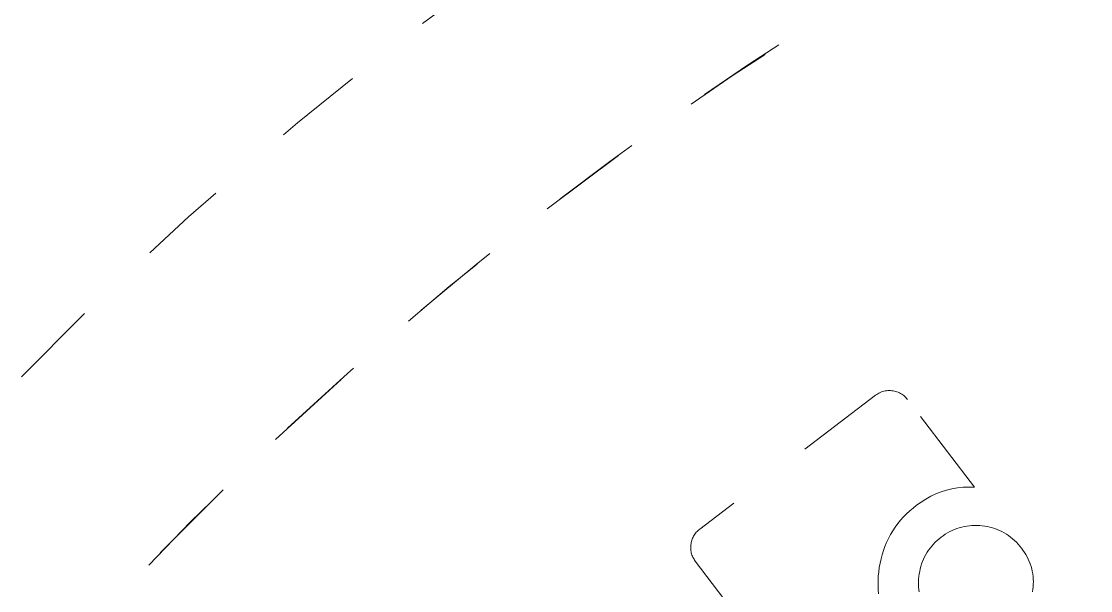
# Model space of a CAD drawing. Header units: millimetres. Extents: x -50460 to 50460, y -35640 to 35640.
# Drawn here: x -33423.98 to -33411.98, y 21366.9 to 21373.29 of the extents above; entities that cross this region are included whole.
import ezdxf

# ---------------------------------------------------------------- set-up
doc = ezdxf.new("R2010")
doc.units = ezdxf.units.MM
doc.linetypes.add('虚线', pattern=[2, 1, -1])
for name, color, linetype, lineweight in [('EB0', 7, 'Continuous', 15), ('尺寸线层', 4, 'Continuous', 18), ('粗实线层_1', 7, 'Continuous', 15), ('虚线层', 100, '虚线', 18)]:
    doc.layers.add(name, color=color, linetype=linetype, lineweight=lineweight)

# ---------------------------------------------------------------- blocks, each defined once
blk = doc.blocks.new('*X930')
at = {"layer": '虚线层', "linetype": '虚线', "lineweight": 18}
for p, q in [((21.84447549104516, 72.1482072313811), (19.87050585981342, 70.64451959580401)), ((21.8568058013916, 72.15650177001953), (21.84447479248047, 72.14820671081543)), ((21.84447549104516, 72.1482072313811), (21.84447549104516, 72.1482072313811)), ((21.86928367614746, 72.16452980041504), (21.8568058013916, 72.15650177001953)), ((21.88205909729004, 72.17202186584473), (21.86928367614746, 72.16452980041504)), ((21.89527130126953, 72.17872047424316), (21.88205909729004, 72.17202186584473)), ((21.9089412689209, 72.18450355529785), (21.89527130126953, 72.17872047424316)), ((21.9229850769043, 72.18937110900879), (21.9089412689209, 72.18450355529785)), ((21.93731307983398, 72.19332695007324), (21.9229850769043, 72.18937110900879)), ((21.95184898376465, 72.19637489318848), (21.93731307983398, 72.19332695007324)), ((21.9665355682373, 72.19852828979492), (21.95184898376465, 72.19637489318848)), ((21.98131942749023, 72.19979667663574), (21.9665355682373, 72.19852828979492)), ((21.99615097045898, 72.20019912719727), (21.98131942749023, 72.19979667663574)), ((22.01098442077637, 72.19976997375488), (21.99615097045898, 72.20019912719727)), ((22.02578163146973, 72.19855690002441), (22.01098442077637, 72.19976997375488)), ((22.04050445556641, 72.19660186767578), (22.02578163146973, 72.19855690002441)), ((22.05510330200195, 72.19390678405762), (22.04050445556641, 72.19660186767578)), ((22.06953430175781, 72.1904411315918), (22.05510330200195, 72.19390678405762)), ((22.08374214172363, 72.1861686706543), (22.06953430175781, 72.1904411315918)), ((22.09767913818359, 72.18105888366699), (22.08374214172363, 72.1861686706543)), ((22.11128044128418, 72.17510604858398), (22.09767913818359, 72.18105888366699)), ((22.12447929382324, 72.16830062866211), (22.11128044128418, 72.17510604858398)), ((22.13721084594727, 72.16064262390137), (22.12447929382324, 72.16830062866211)), ((22.14941215515137, 72.15215873718262), (22.13721084594727, 72.16064262390137)), ((22.16101455688477, 72.14289474487305), (22.14941215515137, 72.15215873718262)), ((22.17195701599121, 72.13290214538574), (22.16101455688477, 72.14289474487305)), ((22.18229675292969, 72.12229347229004), (22.17195701599121, 72.13290214538574)), ((22.19223022460938, 72.11127471923828), (22.18229675292969, 72.12229347229004)), ((22.20195960998535, 72.10005187988281), (22.19223022460938, 72.11127471923828)), ((22.95250152141671, 71.11436775198672), (22.2019592220604, 72.10005104916854)), ((22.2019592220604, 72.10005104916854), (22.2019592220604, 72.10005104916854)), ((22.46338081359863, 71.01400566101074), (22.5205192565918, 71.04096221923828)), ((22.5205192565918, 71.04096221923828), (22.57929229736328, 71.06414604187012)), ((22.57929229736328, 71.06414604187012), (22.63954162597656, 71.08316230773926)), ((22.63954162597656, 71.08316230773926), (22.70101165771484, 71.09775733947754)), ((22.70101165771484, 71.09775733947754), (22.76333808898926, 71.10807800292969)), ((22.76333808898926, 71.10807800292969), (22.82621765136719, 71.11441993713379)), ((22.82621765136719, 71.11441993713379), (22.88934135437012, 71.11620712280273)), ((22.88934135437012, 71.11620712280273), (22.95250129699707, 71.1143684387207)), ((22.95250152141671, 71.11436775198672), (22.95250152141671, 71.11436775198672)), ((22.3034782409668, 70.91263198852539), (22.3549861907959, 70.94922256469727)), ((22.3549861907959, 70.94922256469727), (22.40810203552246, 70.98339653015137)), ((22.40810203552246, 70.98339653015137), (22.46338081359863, 71.01400566101074)), ((22.15746307373047, 70.78157615661621), (22.19174003601074, 70.8167610168457)), ((22.19174003601074, 70.8167610168457), (22.22772216796875, 70.85014724731445)), ((22.22772216796875, 70.85014724731445), (22.26520919799805, 70.88183403015137)), ((22.26520919799805, 70.88183403015137), (22.3034782409668, 70.91263198852539)), ((22.30347766024352, 70.91263239406908), (22.30347766024352, 70.91263239406908)), ((22.06467056274414, 70.66726303100586), (22.09382820129395, 70.70677185058594)), ((22.09382820129395, 70.70677185058594), (22.12481117248535, 70.74487113952637)), ((22.12481117248535, 70.74487113952637), (22.15746307373047, 70.78157615661621)), ((22.83968162536621, 70.67541885375977), (22.81144523620605, 70.66904830932617)), ((22.8681812286377, 70.68047523498535), (22.83968162536621, 70.67541885375977)), ((22.89689064025879, 70.68418312072754), (22.8681812286377, 70.68047523498535)), ((22.92574310302734, 70.68649291992188), (22.89689064025879, 70.68418312072754)), ((22.95466995239258, 70.68737602233887), (22.92574310302734, 70.68649291992188)), ((22.98361396789551, 70.68693542480469), (22.95466995239258, 70.68737602233887)), ((23.01251792907715, 70.68530464172363), (22.98361396789551, 70.68693542480469)), ((23.04132461547852, 70.68250846862793), (23.01251792907715, 70.68530464172363)), ((23.06998825073242, 70.67850685119629), (23.04132461547852, 70.68250846862793)), ((23.09846115112305, 70.67330741882324), (23.06998825073242, 70.67850685119629)), ((19.79638671875, 70.55586051940918), (19.7909107208252, 70.54411506652832)), ((19.80243682861328, 70.56734275817871), (19.79638671875, 70.55586051940918)), ((19.80902671813965, 70.57854080200195), (19.80243682861328, 70.56734275817871)), ((19.81616592407227, 70.58939170837402), (19.80902671813965, 70.57854080200195)), ((19.82389068603516, 70.59979820251465), (19.81616592407227, 70.58939170837402)), ((19.83223724365234, 70.60967063903809), (19.82389068603516, 70.59979820251465)), ((19.84121704101562, 70.61894607543945), (19.83223724365234, 70.60967063903809)), ((19.85070037841797, 70.62774085998535), (19.84121704101562, 70.61894607543945)), ((19.86051940917969, 70.63620948791504), (19.85070037841797, 70.62774085998535)), ((19.87050628662109, 70.6445198059082), (19.86051940917969, 70.63620948791504)), ((19.87050585981342, 70.64451959580401), (19.87050585981342, 70.64451959580401)), ((21.98904228210449, 70.54095077514648), (22.01222801208496, 70.58424377441406)), ((22.01222801208496, 70.58424377441406), (22.03745460510254, 70.62638282775879)), ((22.03745460510254, 70.62638282775879), (22.06467056274414, 70.66726303100586)), ((22.57939910888672, 70.55471420288086), (22.55690574645996, 70.5364933013916)), ((22.60288619995117, 70.57164573669434), (22.57939910888672, 70.55471420288086)), ((22.57939956913469, 70.55471482357098), (22.57939956913469, 70.55471482357098)), ((22.62674713134766, 70.5880069732666), (22.60288619995117, 70.57164573669434)), ((22.65132522583008, 70.60326194763184), (22.62674713134766, 70.5880069732666)), ((22.67664909362793, 70.61729431152344), (22.65132522583008, 70.60326194763184)), ((22.70256996154785, 70.63020515441895), (22.67664909362793, 70.61729431152344)), ((22.72902297973633, 70.64195442199707), (22.70256996154785, 70.63020515441895)), ((22.75601959228516, 70.65237426757812), (22.72902297973633, 70.64195442199707)), ((22.78352928161621, 70.6613826751709), (22.75601959228516, 70.65237426757812)), ((22.81144523620605, 70.66904830932617), (22.78352928161621, 70.6613826751709)), ((23.1267032623291, 70.66696548461914), (23.09846115112305, 70.67330741882324)), ((23.15467262268066, 70.65951728820801), (23.1267032623291, 70.66696548461914)), ((23.18231201171875, 70.65092468261719), (23.15467262268066, 70.65951728820801)), ((23.20955467224121, 70.64112854003906), (23.18231201171875, 70.65092468261719)), ((23.23627853393555, 70.63001441955566), (23.20955467224121, 70.64112854003906)), ((23.26236534118652, 70.61748504638672), (23.23627853393555, 70.63001441955566)), ((23.28779792785645, 70.6036548614502), (23.26236534118652, 70.61748504638672)), ((23.31258964538574, 70.58870124816895), (23.28779792785645, 70.6036548614502)), ((23.33667755126953, 70.57265663146973), (23.31258964538574, 70.58870124816895)), ((23.35996437072754, 70.55547714233398), (23.33667755126953, 70.57265663146973)), ((23.38241195678711, 70.53720283508301), (23.35996437072754, 70.55547714233398)), ((19.76925468444824, 70.4433479309082), (19.76920127868652, 70.43040084838867)), ((19.76994705200195, 70.4562873840332), (19.76925468444824, 70.4433479309082)), ((19.77122497558594, 70.46919441223145), (19.76994705200195, 70.4562873840332)), ((19.77303886413574, 70.4820442199707), (19.77122497558594, 70.46919441223145)), ((19.77538871765137, 70.49480247497559), (19.77303886413574, 70.4820442199707)), ((19.77831077575684, 70.50742721557617), (19.77538871765137, 70.49480247497559)), ((19.78185272216797, 70.5198802947998), (19.77831077575684, 70.50742721557617)), ((19.78605270385742, 70.53211784362793), (19.78185272216797, 70.5198802947998)), ((19.7909107208252, 70.54411506652832), (19.78605270385742, 70.53211784362793)), ((21.93228149414062, 70.40511322021484), (21.94902038574219, 70.4512825012207)), ((21.94902038574219, 70.4512825012207), (21.96795654296875, 70.49659729003906)), ((21.96795654296875, 70.49659729003906), (21.98904228210449, 70.54095077514648)), ((22.47419357299805, 70.45573616027832), (22.45603561401367, 70.43319892883301)), ((22.49338150024414, 70.47740745544434), (22.47419357299805, 70.45573616027832)), ((22.51361083984375, 70.49811744689941), (22.49338150024414, 70.47740745544434)), ((22.53484153747559, 70.51777839660645), (22.51361083984375, 70.49811744689941)), ((22.55690574645996, 70.5364933013916), (22.53484153747559, 70.51777839660645)), ((23.40402412414551, 70.5179328918457), (23.38241195678711, 70.53720283508301)), ((23.42473793029785, 70.49770736694336), (23.40402412414551, 70.5179328918457)), ((23.44441795349121, 70.47650146484375), (23.42473793029785, 70.49770736694336)), ((23.46313667297363, 70.45444107055664), (23.44441795349121, 70.47650146484375)), ((23.48135185241699, 70.43193817138672), (23.46313667297363, 70.45444107055664)), ((19.76920127868652, 70.43040084838867), (19.76983833312988, 70.4174747467041)), ((19.76983833312988, 70.4174747467041), (19.77118110656738, 70.40459442138672)), ((19.77118110656738, 70.40459442138672), (19.77321243286133, 70.39179229736328)), ((19.77321243286133, 70.39179229736328), (19.77591323852539, 70.37910270690918)), ((19.77591323852539, 70.37910270690918), (19.77927017211914, 70.3665542602539)), ((19.77927017211914, 70.3665542602539), (19.78329658508301, 70.35421180725098)), ((19.78329658508301, 70.35421180725098), (19.78802680969238, 70.34214210510254)), ((19.78802680969238, 70.34214210510254), (19.79349517822266, 70.33041954040527)), ((19.79349517822266, 70.33041954040527), (19.79970169067383, 70.319091796875)), ((19.79970169067383, 70.319091796875), (19.80649185180664, 70.30808448791504)), ((21.90531158447266, 70.31069755554199), (21.91775321960449, 70.35820579528809)), ((21.91775321960449, 70.35820579528809), (21.93228149414062, 70.40511322021484)), ((22.39446258544922, 70.33537483215332), (22.38217926025391, 70.30915260314941)), ((22.40792083740234, 70.36099433898926), (22.39446258544922, 70.33537483215332)), ((22.42275238037109, 70.38583755493164), (22.40792083740234, 70.36099433898926)), ((22.43886566162109, 70.40988731384277), (22.42275238037109, 70.38583755493164)), ((22.45603561401367, 70.43319892883301), (22.43886566162109, 70.40988731384277)), ((23.48135184679995, 70.43193825090202), (23.48135184679995, 70.43193825090202)), ((23.49827194213867, 70.40846061706543), (23.48135185241699, 70.43193817138672)), ((23.51462745666504, 70.38460922241211), (23.49827194213867, 70.40846061706543)), ((23.52989196777344, 70.36004638671875), (23.51462745666504, 70.38460922241211)), ((23.54392242431641, 70.33473777770996), (23.52989196777344, 70.36004638671875)), ((23.55678939819336, 70.3088150024414), (23.54392242431641, 70.33473777770996)), ((19.80649185180664, 70.30808448791504), (19.81367301940918, 70.29728889465332)), ((19.81367301940918, 70.29728889465332), (19.82104873657227, 70.28660202026367)), ((19.82104815916682, 70.28660202530591), (21.32560347369872, 68.31133087563285)), ((19.82104815916682, 70.28660202530591), (19.82104815916682, 70.28660202530591)), ((21.8796215057373, 70.16571235656738), (21.88623809814453, 70.2143669128418)), ((21.88623809814453, 70.2143669128418), (21.89481353759766, 70.26272010803223)), ((21.89481353759766, 70.26272010803223), (21.90531158447266, 70.31069755554199)), ((22.3453540802002, 70.19957733154297), (22.33929061889648, 70.17127227783203)), ((22.35252380371094, 70.22762680053711), (22.3453540802002, 70.19957733154297)), ((22.36100959777832, 70.25529098510742), (22.35252380371094, 70.22762680053711)), ((22.37095832824707, 70.28246307373047), (22.36100959777832, 70.25529098510742)), ((22.38217926025391, 70.30915260314941), (22.37095832824707, 70.28246307373047)), ((23.56851005554199, 70.28236389160156), (23.55678939819336, 70.3088150024414)), ((23.57904815673828, 70.25541877746582), (23.56851005554199, 70.28236389160156)), ((23.58832168579102, 70.2280101776123), (23.57904815673828, 70.25541877746582)), ((23.59618949890137, 70.20016860961914), (23.58832168579102, 70.2280101776123)), ((23.60257720947266, 70.17195129394531), (23.59618949890137, 70.20016860961914)), ((21.87220001220703, 70.06779289245605), (21.87495994567871, 70.11683082580566)), ((21.87495994567871, 70.11683082580566), (21.8796215057373, 70.16571235656738)), ((22.32741546630859, 70.08530235290527), (22.32579612731934, 70.05640602111816)), ((22.33028030395508, 70.11410522460938), (22.32741546630859, 70.08530235290527)), ((22.33426284790039, 70.14277267456055), (22.33028030395508, 70.11410522460938)), ((22.33929061889648, 70.17127227783203), (22.33426284790039, 70.14277267456055)), ((23.6075611114502, 70.14344596862793), (23.60257720947266, 70.17195129394531)), ((23.61121940612793, 70.11474418640137), (23.6075611114502, 70.14344596862793)), ((23.61356353759766, 70.08590698242188), (23.61121940612793, 70.11474418640137)), ((23.61460113525391, 70.05699348449707), (23.61356353759766, 70.08590698242188)), ((21.87138557434082, 70.01868629455566), (21.87220001220703, 70.06779289245605)), ((21.87275695800781, 69.9696044921875), (21.87138557434082, 70.01868629455566)), ((21.87650871276855, 69.9206428527832), (21.87275695800781, 69.9696044921875)), ((22.32579612731934, 70.05640602111816), (22.32550621032715, 70.02746391296387)), ((22.32550621032715, 70.02746391296387), (22.3265209197998, 69.99853515625)), ((22.3265209197998, 69.99853515625), (22.32881355285645, 69.96967887878418)), ((22.32881355285645, 69.96967887878418), (22.33242797851562, 69.94096374511719)), ((23.60640144348145, 69.94167900085449), (23.61023712158203, 69.9703598022461)), ((23.61023712158203, 69.9703598022461), (23.61289978027344, 69.9991683959961)), ((23.61289978027344, 69.9991683959961), (23.61436653137207, 70.02806282043457)), ((23.61436653137207, 70.02806282043457), (23.61460113525391, 70.05699348449707))]:
    blk.add_line(p, q, dxfattribs=at)
for radius, start, end in [(42.49999999999999, 109.7499227956501, 180.0000198478502), (40, 0, 180.0000198478428), (40.00000000000001, 91.41506491663665, 180.0000198478558), (31.65000000000002, 74.38802262970343, 180.000019847834)]:
    blk.add_arc((42.5, 42.5), radius, start, end, dxfattribs=at)
blk = doc.blocks.new('*X926')
at = {"layer": '粗实线层_1'}
blk.add_blockref('*X930', (8.5, -42.5), dxfattribs=at)
blk = doc.blocks.new('*X856')
at = {"layer": 'EB0'}
blk.add_blockref('*X926', (774.9999999998981, -257.283876292433), dxfattribs=at)
blk = doc.blocks.new('*X805')
at = {"layer": '尺寸线层'}
blk.add_blockref('*X856', (-1514.999999999978, 819.7834044954434), dxfattribs=at)

msp = doc.modelspace()

# ---------------------------------------------------------------- block references
at = {"layer": '尺寸线层'}
msp.add_blockref('*X805', (-32704.74217485111, 20776.94507927555), dxfattribs=at)

doc.saveas('drawing.dxf')
